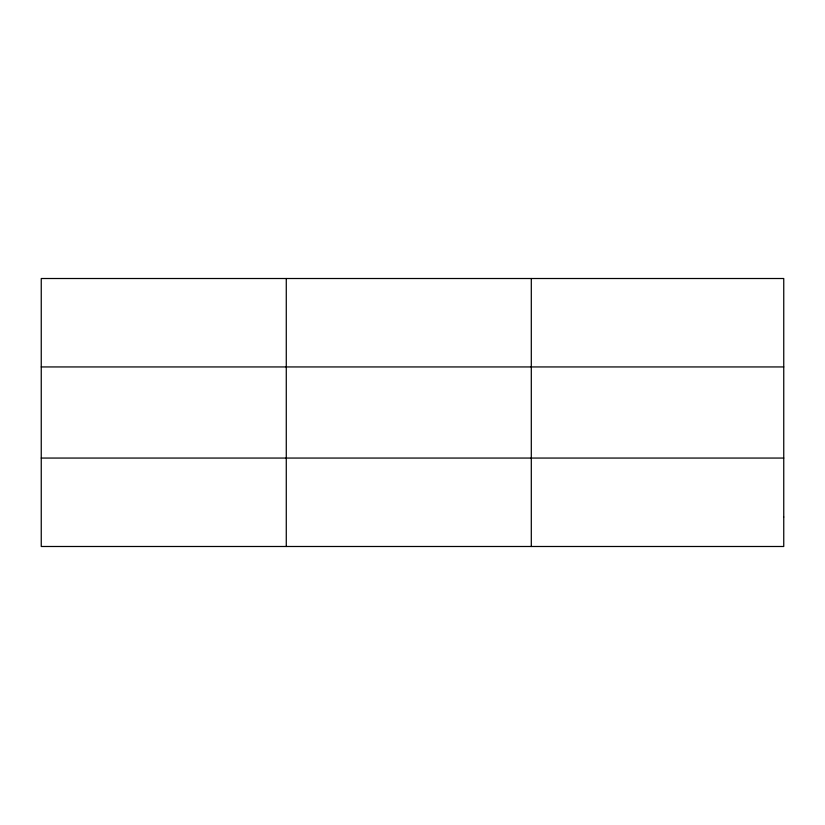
<?xml version="1.0" encoding="UTF-8"?>
<svg xmlns="http://www.w3.org/2000/svg" width="825" height="825" viewBox="0 0 825 825"><rect width="100%" height="100%" fill="white"/><g stroke="black" fill="none" stroke-linecap="round" stroke-linejoin="round"><path stroke-width="1.24" d="M286.275 546.49L286.275 278.51M531.3 546.49L531.3 278.51M41.25 366.939L783.75 366.939M41.25 458.061L783.75 458.061M783.75 517.017L783.75 546.49L41.25 546.49L41.25 278.51L783.75 278.51L783.75 517.017"/></g></svg>
